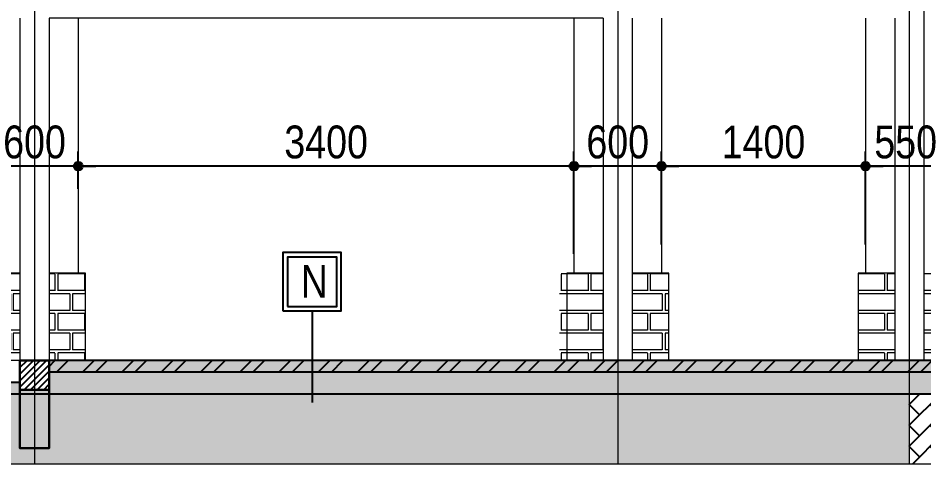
# Model space of a CAD drawing. Extents: x -79995 to 347433, y -157641 to 104789.
# Drawn here: x 77616 to 83829, y -95110 to -92031 of the extents above; entities that cross this region are included whole.
import ezdxf

# ---------------------------------------------------------------- set-up
doc = ezdxf.new("R2010")
doc.units = 0
doc.linetypes.add('ACAD_ISO10W100', pattern=[18, 12, -3, 0, -3])
doc.layers.get('DEFPOINTS').update_dxf_attribs({"linetype": 'CONTINUOUS'})
for name, color, linetype in [('009', 251, 'CONTINUOUS'), ('04', 4, 'CONTINUOUS'), ('DIM', 1, 'CONTINUOUS'), ('TAGS', 60, 'CONTINUOUS'), ('TEXT', 7, 'CONTINUOUS'), ('TUONG', 131, 'CONTINUOUS')]:
    doc.layers.add(name, color=color, linetype=linetype)
for name, color, linetype, lineweight in [('CAY', 84, 'CONTINUOUS', 5), ('HACHT', 8, 'CONTINUOUS', 5), ('NET-THAY', 2, 'CONTINUOUS', 13), ('TRUC', 24, 'CONTINUOUS', 0)]:
    doc.layers.add(name, color=color, linetype=linetype, lineweight=lineweight)
doc.styles.add('HEL-CONDENSE', font='')
doc.styles.add('HELVECONDENSE', font='')
doc.styles.get('HEL-CONDENSE').set_extended_font_data('VNI-Helve-Condense')
doc.styles.get('HELVECONDENSE').set_extended_font_data('VNI-Helve-Condense')
doc.dimstyles.new('D100', dxfattribs={"dimtxt": 225, "dimasz": 1.2, "dimexe": 100, "dimexo": 0, "dimgap": 50, "dimtad": 1, "dimdec": 0, "dimzin": 13, "dimdsep": 46, "dimtxsty": 'HEL-CONDENSE', "dimblk": 'D50', "dimcen": 0, "dimclrd": 1, "dimclre": 1, "dimclrt": 7, "dimadec": 0, "dimazin": 0, "dimtfac": 1, "dimtdec": 0, "dimtmove": 0, "dimatfit": 3, "dimldrblk": 'D50', "dimfxl": 1, "dimtolj": 1, "dimtzin": 13, "dimarcsym": 0})
pattern_1 = [(45, (-1253396.46, -300869.02), (1e-14, 143.684098), [304.8, -101.6]), (135, (-1253324.62, -300797.18), (1e-14, 143.684098), [304.8, -101.6])]
pattern_2 = [(50, (-1253396.46, -300869.02), (182.184669, -15.939086), [19.05, -209.55]), (355, (-1253396.46, -300869.02), (-35.242826, 191.056643), [15.24, -167.64]), (100.451, (-1253381.28, -300870.35), (146.942502, 175.116688), [16.19, -178.09]), (46.1842, (-1253396.46, -300818.22), (271.07904, -42.042328), [28.575, -314.325]), (96.6356, (-1253373.87, -300821.73), (237.404234, 247.425556), [24.285, -267.135]), (351.184, (-1253396.46, -300818.22), (237.404606, 247.42512), [22.86, -251.46]), (21, (-1253371.06, -300830.92), (151.61488, -102.265519), [19.05, -209.55]), (326, (-1253371.06, -300830.92), (61.802028, 184.187966), [15.24, -167.64]), (71.4514, (-1253358.43, -300839.45), (213.41649, 81.922858), [16.19, -178.09]), (37.5, (-1253396.46, -300869.024), (3.0886033, 84.555039), [0, -165.608, 0, -170.18, 0, -168.275]), (7.5, (-1253396.46, -300869.02), (66.8196625, 100.180575), [0, -97.028, 0, -161.798, 0, -64.135]), (327.5, (-1253453.104, -300869.024), (135.590595, -5.728744), [0, -63.5, 0, -198.12, 0, -262.89]), (317.5, (-1253478.5, -300869.02), (148.129181, 25.426491), [0, -82.55, 0, -131.572, 0, -186.69])]
pattern_3 = [(45, (-1253396.46, -300869.02), (-134.703842, 134.703842), []), (45, (-1253306.66, -300869.02), (-134.703842, 134.703842), [])]
pattern_4 = [(180, (-1253396.46, -300399.76), (-3e-14, -270.968), [387.35, -19.05]), (180, (-1253396.46, -300514.06), (-3e-14, -270.968), [387.35, -19.05]), (180, (-1253498.06, -300535.25), (-3e-14, -270.968), [184.15, -19.05]), (180, (-1253498.06, -300649.55), (-3e-14, -270.968), [184.15, -19.05]), (270, (-1253396.46, -300399.76), (406.4, -7e-14), [114.3, -156.6672]), (270, (-1253377.4, -300399.76), (406.4, -7e-14), [114.3, -156.6672]), (270, (-1253498.06, -300535.25), (203.2, -4e-14), [114.3, -156.6672]), (270, (-1253479.01, -300535.25), (203.2, -4e-14), [114.3, -156.6672])]

# ---------------------------------------------------------------- blocks, each defined once
blk = doc.blocks.new('D50')
at = {"layer": 'DIM'}
blk.add_hatch(color=256, dxfattribs=at).paths.add_polyline_path([(25, 0, 1), (-25, 0, 1)])
blk.add_line((25, 0), (100, 0), dxfattribs=at)
blk.add_circle((0, 0), 25, dxfattribs=at)
blk = doc.blocks.new('*D1300')
at = {"layer": 'DEFPOINTS', "color": 0, "linetype": 'Continuous', "transparency": 16777216}
for p in [(83428.8, -93047), (83428.8, -93584.1), (83978.8, -93584.1)]:
    blk.add_point(p, dxfattribs=at)
at = {"layer": 'DIM', "color": 1, "linetype": 'Continuous', "lineweight": -2, "transparency": 16777216}
for p, q in [((83428.8, -93584.1), (83428.8, -92947)), ((83978.8, -93584.1), (83978.8, -92947)), ((83977.6, -93047), (83430, -93047))]:
    blk.add_line(p, q, dxfattribs=at)
at = {"layer": 'DIM', "color": 1, "linetype": 'Continuous', "lineweight": -2, "transparency": 16777216, "xscale": 1.199999999999999, "yscale": 1.199999999999999, "zscale": 1.199999999999999, "rotation": 180}
blk.add_blockref('D50', (83428.8, -93047), dxfattribs=at)
at = {"layer": 'DIM', "color": 1, "linetype": 'Continuous', "lineweight": -2, "transparency": 16777216, "xscale": 1.199999999999999, "yscale": 1.199999999999999, "zscale": 1.199999999999999}
blk.add_blockref('D50', (83978.8, -93047), dxfattribs=at)
at = {"layer": 'DIM', "color": 7, "linetype": 'Continuous', "transparency": 16777216, "insert": (83703.8, -92882.1), "char_height": 225, "attachment_point": 5, "style": 'HEL-CONDENSE'}
blk.add_mtext('\\A1;550', dxfattribs=at)
blk = doc.blocks.new('*D1301')
at = {"layer": 'DEFPOINTS', "color": 0, "linetype": 'Continuous', "transparency": 16777216}
for p in [(82028.8, -93047), (82028.8, -93584.1), (83428.8, -93584.1)]:
    blk.add_point(p, dxfattribs=at)
at = {"layer": 'DIM', "color": 1, "linetype": 'Continuous', "lineweight": -2, "transparency": 16777216}
for p, q in [((82028.8, -93584.1), (82028.8, -92947)), ((83428.8, -93584.1), (83428.8, -92947)), ((83427.6, -93047), (82030, -93047))]:
    blk.add_line(p, q, dxfattribs=at)
at = {"layer": 'DIM', "color": 1, "linetype": 'Continuous', "lineweight": -2, "transparency": 16777216, "xscale": 1.199999999999999, "yscale": 1.199999999999999, "zscale": 1.199999999999999, "rotation": 180}
blk.add_blockref('D50', (82028.8, -93047), dxfattribs=at)
at = {"layer": 'DIM', "color": 1, "linetype": 'Continuous', "lineweight": -2, "transparency": 16777216, "xscale": 1.199999999999999, "yscale": 1.199999999999999, "zscale": 1.199999999999999}
blk.add_blockref('D50', (83428.8, -93047), dxfattribs=at)
at = {"layer": 'DIM', "color": 7, "linetype": 'Continuous', "transparency": 16777216, "insert": (82728.8, -92882.1), "char_height": 225, "attachment_point": 5, "style": 'HEL-CONDENSE'}
blk.add_mtext('\\A1;1400', dxfattribs=at)
blk = doc.blocks.new('*D1302')
at = {"layer": 'DEFPOINTS', "color": 0, "linetype": 'Continuous', "transparency": 16777216}
for p in [(81428.8, -93047), (82028.8, -93584.1), (81428.8, -93647.3)]:
    blk.add_point(p, dxfattribs=at)
at = {"layer": 'DIM', "color": 1, "linetype": 'Continuous', "lineweight": -2, "transparency": 16777216}
for p, q in [((81428.8, -93647.3), (81428.8, -92947)), ((82028.8, -93584.1), (82028.8, -92947)), ((82027.6, -93047), (81430, -93047))]:
    blk.add_line(p, q, dxfattribs=at)
at = {"layer": 'DIM', "color": 1, "linetype": 'Continuous', "lineweight": -2, "transparency": 16777216, "xscale": 1.199999999999999, "yscale": 1.199999999999999, "zscale": 1.199999999999999, "rotation": 180}
blk.add_blockref('D50', (81428.8, -93047), dxfattribs=at)
at = {"layer": 'DIM', "color": 1, "linetype": 'Continuous', "lineweight": -2, "transparency": 16777216, "xscale": 1.199999999999999, "yscale": 1.199999999999999, "zscale": 1.199999999999999}
blk.add_blockref('D50', (82028.8, -93047), dxfattribs=at)
at = {"layer": 'DIM', "color": 7, "linetype": 'Continuous', "transparency": 16777216, "insert": (81728.8, -92882.1), "char_height": 225, "attachment_point": 5, "style": 'HEL-CONDENSE'}
blk.add_mtext('\\A1;600', dxfattribs=at)
blk = doc.blocks.new('*D1303')
at = {"layer": 'DEFPOINTS', "color": 0, "linetype": 'Continuous', "transparency": 16777216}
for p in [(78028.8, -93047), (78028.8, -93202), (81428.8, -93647.3)]:
    blk.add_point(p, dxfattribs=at)
at = {"layer": 'DIM', "color": 1, "linetype": 'Continuous', "lineweight": -2, "transparency": 16777216}
for p, q in [((78028.8, -93202), (78028.8, -92947)), ((81428.8, -93647.3), (81428.8, -92947)), ((81427.6, -93047), (78030, -93047))]:
    blk.add_line(p, q, dxfattribs=at)
at = {"layer": 'DIM', "color": 1, "linetype": 'Continuous', "lineweight": -2, "transparency": 16777216, "xscale": 1.199999999999999, "yscale": 1.199999999999999, "zscale": 1.199999999999999, "rotation": 180}
blk.add_blockref('D50', (78028.8, -93047), dxfattribs=at)
at = {"layer": 'DIM', "color": 1, "linetype": 'Continuous', "lineweight": -2, "transparency": 16777216, "xscale": 1.199999999999999, "yscale": 1.199999999999999, "zscale": 1.199999999999999}
blk.add_blockref('D50', (81428.8, -93047), dxfattribs=at)
at = {"layer": 'DIM', "color": 7, "linetype": 'Continuous', "transparency": 16777216, "insert": (79728.8, -92882.1), "char_height": 225, "attachment_point": 5, "style": 'HEL-CONDENSE'}
blk.add_mtext('\\A1;3400', dxfattribs=at)
blk = doc.blocks.new('*D1304')
at = {"layer": 'DEFPOINTS', "color": 0, "linetype": 'Continuous', "transparency": 16777216}
for p in [(77428.8, -93047), (77428.8, -93202), (78028.8, -93202)]:
    blk.add_point(p, dxfattribs=at)
at = {"layer": 'DIM', "color": 1, "linetype": 'Continuous', "lineweight": -2, "transparency": 16777216}
for p, q in [((77428.8, -93202), (77428.8, -92947)), ((78028.8, -93202), (78028.8, -92947)), ((78027.6, -93047), (77430, -93047))]:
    blk.add_line(p, q, dxfattribs=at)
at = {"layer": 'DIM', "color": 1, "linetype": 'Continuous', "lineweight": -2, "transparency": 16777216, "xscale": 1.199999999999999, "yscale": 1.199999999999999, "zscale": 1.199999999999999, "rotation": 180}
blk.add_blockref('D50', (77428.8, -93047), dxfattribs=at)
at = {"layer": 'DIM', "color": 1, "linetype": 'Continuous', "lineweight": -2, "transparency": 16777216, "xscale": 1.199999999999999, "yscale": 1.199999999999999, "zscale": 1.199999999999999}
blk.add_blockref('D50', (78028.8, -93047), dxfattribs=at)
at = {"layer": 'DIM', "color": 7, "linetype": 'Continuous', "transparency": 16777216, "insert": (77728.8, -92882.1), "char_height": 225, "attachment_point": 5, "style": 'HEL-CONDENSE'}
blk.add_mtext('\\A1;600', dxfattribs=at)
blk = doc.blocks.new('A$C48452AB6')
at = {"layer": 'TAGS'}
blk.add_lwpolyline([(-218.8, -167.6), (181.2, -167.6), (181.2, 232.4), (-218.8, 232.4)], close=True, dxfattribs=at)
at = {"layer": 'TAGS', "color": 8}
blk.add_lwpolyline([(-188.8, -137.6), (151.2, -137.6), (151.2, 202.4), (-188.8, 202.4)], close=True, dxfattribs=at)
at = {"layer": 'TAGS', "style": 'HELVECONDENSE'}
blk.add_attdef('DSFA', (-189, -76.2), '', height=225, dxfattribs=at)

msp = doc.modelspace()

# ---------------------------------------------------------------- hatches: boundary and pattern name
at = {"layer": '009'}
h = msp.add_hatch(dxfattribs=at)
h.set_pattern_fill('ANSI31', color=256, scale=10, style=0)
h.set_pattern_definition([(45, (-1221573.478, -300869.024), (-22.4506403, 22.4506403), [])])
h.paths.add_polyline_path([(77728.751, -94380.733), (77628.751, -94380.733), (77628.751, -94580.733), (77728.751, -94580.733)])
h.paths.add_polyline_path([(77828.751, -94380.733), (77728.751, -94380.733), (77728.751, -94580.733), (77828.751, -94580.733)])
h = msp.add_hatch(dxfattribs=at)
h.set_pattern_fill('AR-CONC', color=256, style=0)
h.set_pattern_definition(pattern_2)
h.paths.add_polyline_path([(79632.896, -94380.733), (77828.751, -94380.733), (77828.751, -94460.733), (79632.896, -94460.733)])
h.paths.add_polyline_path([(81728.751, -94380.733), (79632.896, -94380.733), (79632.896, -94460.733), (81728.751, -94460.733)])
h.paths.add_polyline_path([(83728.751, -94380.733), (81728.751, -94380.733), (81728.751, -94460.733), (83728.751, -94460.733)])
h.paths.add_polyline_path([(84277.062, -94380.733), (83728.751, -94380.733), (83728.751, -94460.733), (84277.062, -94460.733)])
h.paths.add_polyline_path([(84728.751, -94380.733), (84277.062, -94380.733), (84277.062, -94460.733), (84728.751, -94460.733)])
h.paths.add_polyline_path([(87628.751, -94380.733), (85052.358, -94380.733), (84928.751, -94442.537), (84928.751, -94460.733), (87628.751, -94460.733)])
h = msp.add_hatch(dxfattribs=at)
h.set_pattern_fill('ANSI32', color=256, scale=20, style=0)
h.set_pattern_definition(pattern_3)
h.paths.add_polyline_path([(79632.896, -94380.733), (77828.751, -94380.733), (77828.751, -94460.733), (79632.896, -94460.733)])
h.paths.add_polyline_path([(81728.751, -94380.733), (79632.896, -94380.733), (79632.896, -94460.733), (81728.751, -94460.733)])
h.paths.add_polyline_path([(83728.751, -94380.733), (81728.751, -94380.733), (81728.751, -94460.733), (83728.751, -94460.733)])
h.paths.add_polyline_path([(84277.062, -94380.733), (83728.751, -94380.733), (83728.751, -94460.733), (84277.062, -94460.733)])
h.paths.add_polyline_path([(84728.751, -94380.733), (84277.062, -94380.733), (84277.062, -94460.733), (84728.751, -94460.733)])
h.paths.add_polyline_path([(87628.751, -94380.733), (85052.358, -94380.733), (84928.751, -94442.537), (84928.751, -94460.733), (87628.751, -94460.733)])
h = msp.add_hatch(dxfattribs=at)
h.set_pattern_fill('AR-SAND', color=256, scale=2, style=0)
h.set_pattern_definition([(37.5, (-1253396.46, -300869.02), (-3.2000626, 97.8826475), [0, -77.216, 0, -86.36, 0, -82.55]), (7.5, (-1253396.46, -300869.02), (89.904657, 143.36502), [0, -41.656, 0, -69.596, 0, -26.67]), (327.5, (-1253458.95, -300869.02), (158.198474, 0.287437), [0, -25.4, 0, -91.44, 0, -119.38]), (317.5, (-1253458.95, -300869.02), (152.71129, 44.585865), [0, -12.7, 0, -59.944, 0, -68.58])])
h.paths.add_polyline_path([(79632.896, -94460.733), (77828.751, -94460.733), (77828.751, -94580.733), (77828.751, -94610.733), (79632.896, -94610.733)])
h.paths.add_polyline_path([(81728.751, -94460.733), (79632.896, -94460.733), (79632.896, -94610.733), (81728.751, -94610.733)])
h.paths.add_polyline_path([(83728.751, -94460.733), (81728.751, -94460.733), (81728.751, -94610.733), (83728.751, -94610.733)])
h.paths.add_polyline_path([(84277.062, -94460.733), (83728.751, -94460.733), (83728.751, -94610.733), (84277.062, -94610.733)])
h.paths.add_polyline_path([(84728.751, -94460.733), (84277.062, -94460.733), (84277.062, -94610.733), (84728.751, -94610.733)])
h.paths.add_polyline_path([(87628.751, -94580.733), (87628.751, -94460.733), (84928.751, -94460.733), (84928.751, -94610.733), (87628.751, -94610.733)])
h = msp.add_hatch(dxfattribs=at)
h.set_pattern_fill('ANSI32', color=256, scale=20, style=0)
h.set_pattern_definition(pattern_3)
h.paths.add_polyline_path([(72828.751, -94530.733), (69512.358, -94530.733), (69352.358, -94610.733), (72828.751, -94610.733)])
h.paths.add_polyline_path([(73728.751, -94530.733), (72828.751, -94530.733), (72828.751, -94610.733), (73728.751, -94610.733)])
h.paths.add_polyline_path([(75728.751, -94530.733), (73728.751, -94530.733), (73728.751, -94610.733), (75728.751, -94610.733)])
h.paths.add_polyline_path([(77628.751, -94530.733), (75728.751, -94530.733), (75728.751, -94610.733), (77628.751, -94610.733), (77628.751, -94580.733)])
h = msp.add_hatch(dxfattribs=at)
h.set_pattern_fill('AR-CONC', color=256, style=0)
h.set_pattern_definition(pattern_2)
h.paths.add_polyline_path([(72828.751, -94530.733), (69512.358, -94530.733), (69352.358, -94610.733), (72828.751, -94610.733)])
h.paths.add_polyline_path([(73728.751, -94530.733), (72828.751, -94530.733), (72828.751, -94610.733), (73728.751, -94610.733)])
h.paths.add_polyline_path([(75728.751, -94530.733), (73728.751, -94530.733), (73728.751, -94610.733), (75728.751, -94610.733)])
h.paths.add_polyline_path([(77628.751, -94530.733), (75728.751, -94530.733), (75728.751, -94610.733), (77628.751, -94610.733), (77628.751, -94580.733)])
h = msp.add_hatch(dxfattribs=at)
h.set_pattern_fill('AR-HBONE', color=256, style=0)
h.set_pattern_definition(pattern_1)
edge = h.paths.add_edge_path()
edge.add_line((72828.751, -95088.924), (72828.751, -94610.733))
edge.add_line((72828.751, -94610.733), (71279.273, -94610.733))
edge.add_line((71279.273, -94610.733), (71504.273, -94734.639))
edge.add_line((71504.273, -94734.639), (71482.565, -94774.057))
edge.add_line((71482.565, -94774.057), (71284.973, -94665.245))
edge.add_ellipse((70666.33, -94689.094), major_axis=(-619.222, 0), ratio=0.89085777, start_angle=133.5475638, end_angle=182.4779175, ccw=False)
edge.add_line((71092.947, -95088.924), (72828.751, -95088.924))
edge = h.paths.add_edge_path()
edge.add_ellipse((70666.33, -94689.094), major_axis=(-619.222, 0), ratio=0.89085777, start_angle=-8.1665763, end_angle=46.4524362, ccw=False)
edge.add_line((70053.387, -94610.733), (69828.387, -94610.733))
edge.add_line((69828.387, -94610.733), (69328.751, -94610.733))
edge.add_line((69328.751, -94610.733), (69328.751, -94930.733))
edge.add_line((69328.751, -94930.733), (69228.751, -94930.733))
edge.add_line((69228.751, -94930.733), (69228.751, -95088.924))
edge.add_line((69228.751, -95088.924), (70239.713, -95088.924))
h.paths.add_polyline_path([(75728.751, -95088.924), (75728.751, -94610.733), (73728.751, -94610.733), (73728.751, -95088.924)])
h.paths.add_polyline_path([(73728.751, -95088.924), (73728.751, -94610.733), (72828.751, -94610.733), (72828.751, -95088.924)])
h.paths.add_polyline_path([(75728.751, -94610.733), (75728.751, -95088.924), (77728.751, -95088.924), (77728.751, -94980.733), (77628.751, -94980.733), (77628.751, -94610.733)])
h.paths.add_polyline_path([(77828.751, -94610.733), (77828.751, -94980.733), (77728.751, -94980.733), (77728.751, -95088.924), (81728.751, -95088.924), (81728.751, -94610.733)])
h.paths.add_polyline_path([(83728.751, -95088.924), (83728.751, -94610.733), (81728.751, -94610.733), (81728.751, -95088.924)])
h = msp.add_hatch(dxfattribs=at)
h.set_pattern_fill('AR-HBONE', color=256, style=0)
h.set_pattern_definition(pattern_1)
h.paths.add_polyline_path([(87628.751, -94610.733), (84928.751, -94610.733), (84928.751, -94680.733), (84728.751, -94680.733), (84728.751, -94610.733), (83728.751, -94610.733), (83728.751, -95088.924), (87728.751, -95088.924), (87728.751, -94980.733), (87628.751, -94980.733)])
h.paths.add_polyline_path([(88828.751, -94600.733), (87828.751, -94600.733), (87828.751, -94610.733), (87828.751, -94980.733), (87728.751, -94980.733), (87728.751, -95088.924), (88728.751, -95088.924), (88728.751, -95000.733), (88828.751, -95000.733)])
at = {"layer": '04'}
h = msp.add_hatch(color=256, dxfattribs=at)
h.paths.add_polyline_path([(77728.751, -94580.733), (77628.751, -94580.733), (77628.751, -94980.733), (77728.751, -94980.733)])
h.paths.add_polyline_path([(77828.751, -94580.733), (77728.751, -94580.733), (77728.751, -94980.733), (77828.751, -94980.733)])
h = msp.add_hatch(color=256, dxfattribs=at)
h.paths.add_polyline_path([(77728.751, -94580.733), (77828.751, -94580.733), (77828.751, -94980.733), (77728.751, -94980.733)])
h.paths.add_polyline_path([(77628.751, -94580.733), (77728.751, -94580.733), (77728.751, -94980.733), (77628.751, -94980.733)])
at = {"layer": 'HACHT'}
h = msp.add_hatch(dxfattribs=at)
h.set_pattern_fill('AR-BRELM', color=256, scale=2, angle=180, style=0)
h.set_pattern_definition(pattern_4)
h.paths.add_polyline_path([(78078.751, -94380.733), (78078.751, -93780.733), (77828.751, -93780.733), (77828.751, -94380.733)])
h.paths.add_polyline_path([(77378.751, -93780.733), (77378.751, -94380.733), (77628.751, -94380.733), (77628.751, -93780.733)])
h = msp.add_hatch(dxfattribs=at)
h.set_pattern_fill('AR-BRELM', color=256, scale=2, angle=180, style=0)
h.set_pattern_definition(pattern_4)
h.paths.add_polyline_path([(81628.751, -94380.733), (81628.751, -93780.733), (81328.751, -93780.733), (81328.751, -94380.733)])
h.paths.add_polyline_path([(82078.751, -94380.733), (82078.751, -93780.733), (81828.751, -93780.733), (81828.751, -94380.733)])
h = msp.add_hatch(dxfattribs=at)
h.set_pattern_fill('AR-BRELM', color=256, scale=2, angle=180, style=0)
h.set_pattern_definition(pattern_4)
h.paths.add_polyline_path([(84028.751, -94380.733), (84028.751, -93780.733), (83828.751, -93780.733), (83828.751, -94380.733)])
h.paths.add_polyline_path([(83378.751, -93780.733), (83378.751, -94380.733), (83628.751, -94380.733), (83628.751, -93780.733)])

# ---------------------------------------------------------------- linework, layer by layer
at = {"layer": '04'}
for p, q in [((84828.751, -94380.733), (77728.751, -94380.733)), ((84728.751, -94460.733), (77828.751, -94460.733)), ((77628.751, -94530.733), (68709.007, -94530.733)), ((84728.751, -94610.733), (68709.007, -94610.733))]:
    msp.add_line(p, q, dxfattribs=at)
for points in [[(77828.751, -94580.733), (77628.751, -94580.733), (77628.751, -94380.733), (77828.751, -94380.733)], [(77628.751, -94580.733), (77828.751, -94580.733), (77828.751, -94380.733), (77628.751, -94380.733)]]:
    msp.add_lwpolyline(points, close=True, dxfattribs=at)
at = {"layer": 'CAY'}
for p, q in [((77628.751, -94530.733), (77628.751, -94610.733)), ((77628.751, -94530.733), (77628.751, -94610.733)), ((77828.751, -94530.733), (77828.751, -94610.733)), ((77828.751, -94530.733), (77828.751, -94610.733))]:
    msp.add_line(p, q, dxfattribs=at)
at = {"layer": 'NET-THAY'}
for p, q in [((83828.751, -91780.733), (83828.751, -94380.733)), ((77628.751, -92030.733), (77628.751, -94380.733)), ((81628.751, -92030.733), (77828.751, -92030.733)), ((77828.751, -92030.733), (77828.751, -94380.733)), ((78028.751, -92030.733), (78028.751, -93780.733)), ((81428.751, -92030.733), (81428.751, -93780.733)), ((81628.751, -92030.733), (81628.751, -94380.733)), ((81828.751, -92030.733), (81828.751, -94380.733)), ((82028.751, -92030.733), (82028.751, -93780.733)), ((83428.751, -92030.733), (83428.751, -93780.733)), ((83628.751, -92030.733), (83628.751, -94380.733)), ((77628.751, -93780.733), (77503.751, -93780.733)), ((77953.751, -93780.733), (77828.751, -93780.733)), ((81503.751, -93780.733), (81628.751, -93780.733)), ((81828.751, -93780.733), (81953.751, -93780.733))]:
    msp.add_line(p, q, dxfattribs=at)
for points in [[(77628.751, -93780.733), (77378.751, -93780.733), (77378.751, -94530.733)], [(78078.751, -94380.733), (78078.751, -93780.733), (77828.751, -93780.733)], [(81628.751, -93780.733), (81378.751, -93780.733), (81378.751, -94380.733)], [(82078.751, -94380.733), (82078.751, -93780.733), (81828.751, -93780.733)], [(83628.751, -93780.733), (83378.751, -93780.733), (83378.751, -94380.733)]]:
    msp.add_lwpolyline(points, dxfattribs=at)
at = {"layer": 'TEXT'}
msp.add_line((79632.896, -94040.198), (79632.896, -94668.432), dxfattribs=at)
at = {"layer": 'TRUC', "linetype": 'ACAD_ISO10W100', "ltscale": 50}
msp.add_line((84828.751, -94380.733), (68709.007, -94380.733), dxfattribs=at)
at = {"layer": 'TRUC', "linetype": 'ACAD_ISO10W100', "ltscale": 0.2}
msp.add_lwpolyline([(89753.351, -80836.552), (68709.007, -80836.552), (68709.007, -95088.924), (89753.351, -95088.924)], close=True, dxfattribs=at)
for points in [[(77728.751, -80836.552), (77728.751, -95088.924)], [(81728.751, -80836.552), (81728.751, -95088.924)], [(83728.751, -80836.552), (83728.751, -95088.924)]]:
    msp.add_lwpolyline(points, dxfattribs=at)
at = {"layer": 'TUONG', "color": 4}
for points in [[(77628.751, -94980.733), (77828.751, -94980.733), (77828.751, -94580.733), (77628.751, -94580.733)], [(77828.751, -94980.733), (77628.751, -94980.733), (77628.751, -94580.733), (77828.751, -94580.733)]]:
    msp.add_lwpolyline(points, close=True, dxfattribs=at)

# ---------------------------------------------------------------- block references
at = {"layer": 'TAGS'}
ref = msp.add_blockref('A$C48452AB6', (79651.678, -93872.588), dxfattribs=at)
ref.add_attrib('DSFA', 'N', (79554.864, -93949.741), dxfattribs={"height": 225, "style": 'HELVECONDENSE'})

# ---------------------------------------------------------------- dimensions: what is measured, and where the dimension line sits
at = {"layer": 'DIM', "linetype": 'Continuous'}
for base, p1, p2, picture, middle in [((77428.751, -93047.035), (78028.751, -93201.966), (77428.751, -93201.966), '*D1304', (77728.751, -92882.135)), ((78028.751, -93047.035), (81428.751, -93647.301), (78028.751, -93201.966), '*D1303', (79728.751, -92882.135)), ((81428.751, -93047.035), (82028.751, -93584.088), (81428.751, -93647.301), '*D1302', (81728.751, -92882.135))]:
    dim = msp.add_linear_dim(base=base, p1=p1, p2=p2, dimstyle='D100', override={"dimtmove": 1}, dxfattribs=at)
    dim.commit()
    dim.dimension.update_dxf_attribs({"geometry": picture, "text_midpoint": middle})
for base, p1, p2, picture, middle in [((82028.751, -93047.035), (83428.751, -93584.088), (82028.751, -93584.088), '*D1301', (82728.751, -92882.135)), ((83428.751, -93047.035), (83978.751, -93584.088), (83428.751, -93584.088), '*D1300', (83703.751, -92882.135))]:
    dim = msp.add_linear_dim(base=base, p1=p1, p2=p2, dimstyle='D100', dxfattribs=at)
    dim.commit()
    dim.dimension.update_dxf_attribs({"geometry": picture, "text_midpoint": middle})

doc.saveas('drawing.dxf')
